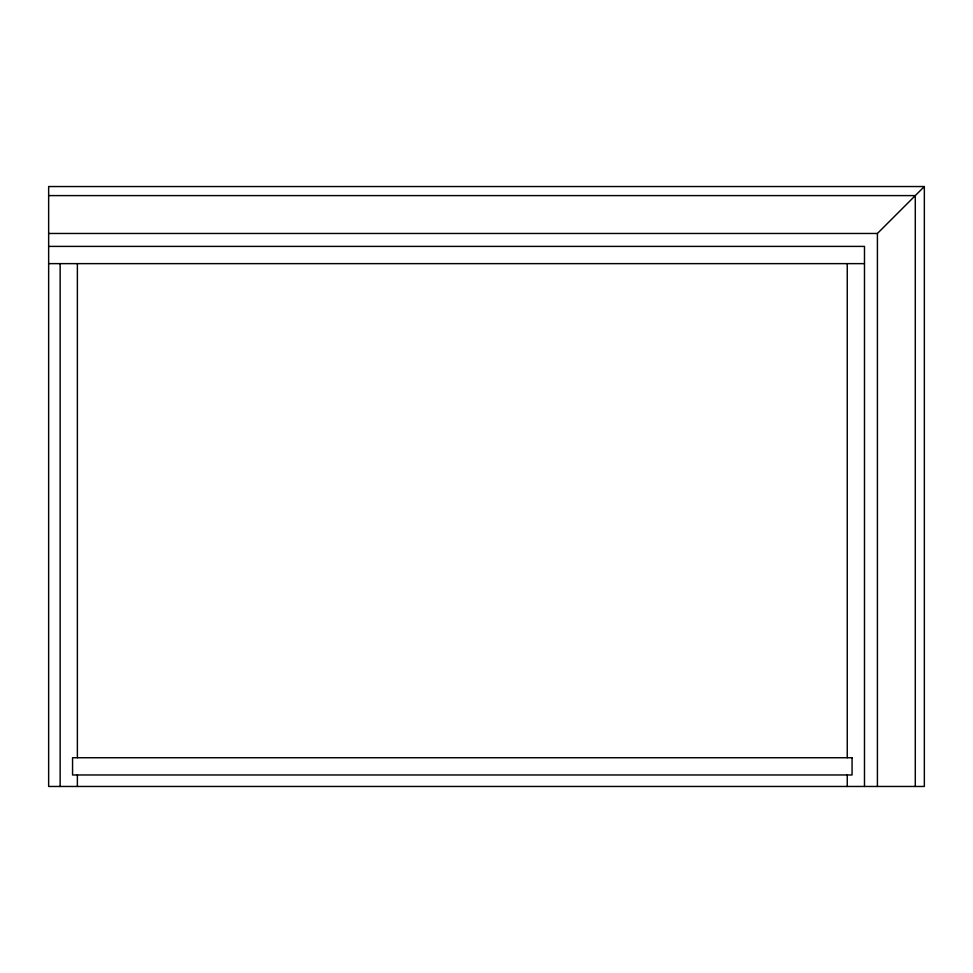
<?xml version="1.0" encoding="UTF-8"?>
<svg xmlns="http://www.w3.org/2000/svg" width="973" height="973" viewBox="0 0 973 973"><rect width="100%" height="100%" fill="white"/><g stroke="black" fill="none" stroke-linecap="round" stroke-linejoin="round"><path stroke-width="1.46" d="M48.65 233.471L877.415 233.471L924.35 186.536L48.65 186.548L48.65 786.464L924.35 786.464L924.35 186.536M48.65 195.597L915.289 195.597L915.289 786.464M48.65 246.4L864.486 246.4L864.486 786.464M48.65 263.634L864.486 263.634M877.415 233.471L877.415 786.464M847.252 263.634L847.252 757.736M847.252 774.97L847.252 786.464M77.378 263.634L77.378 757.736M77.378 774.97L77.378 786.464M60.144 263.634L60.144 786.464M852.068 757.736L72.561 757.736L72.561 774.97L852.068 774.97L852.068 757.736"/></g></svg>
